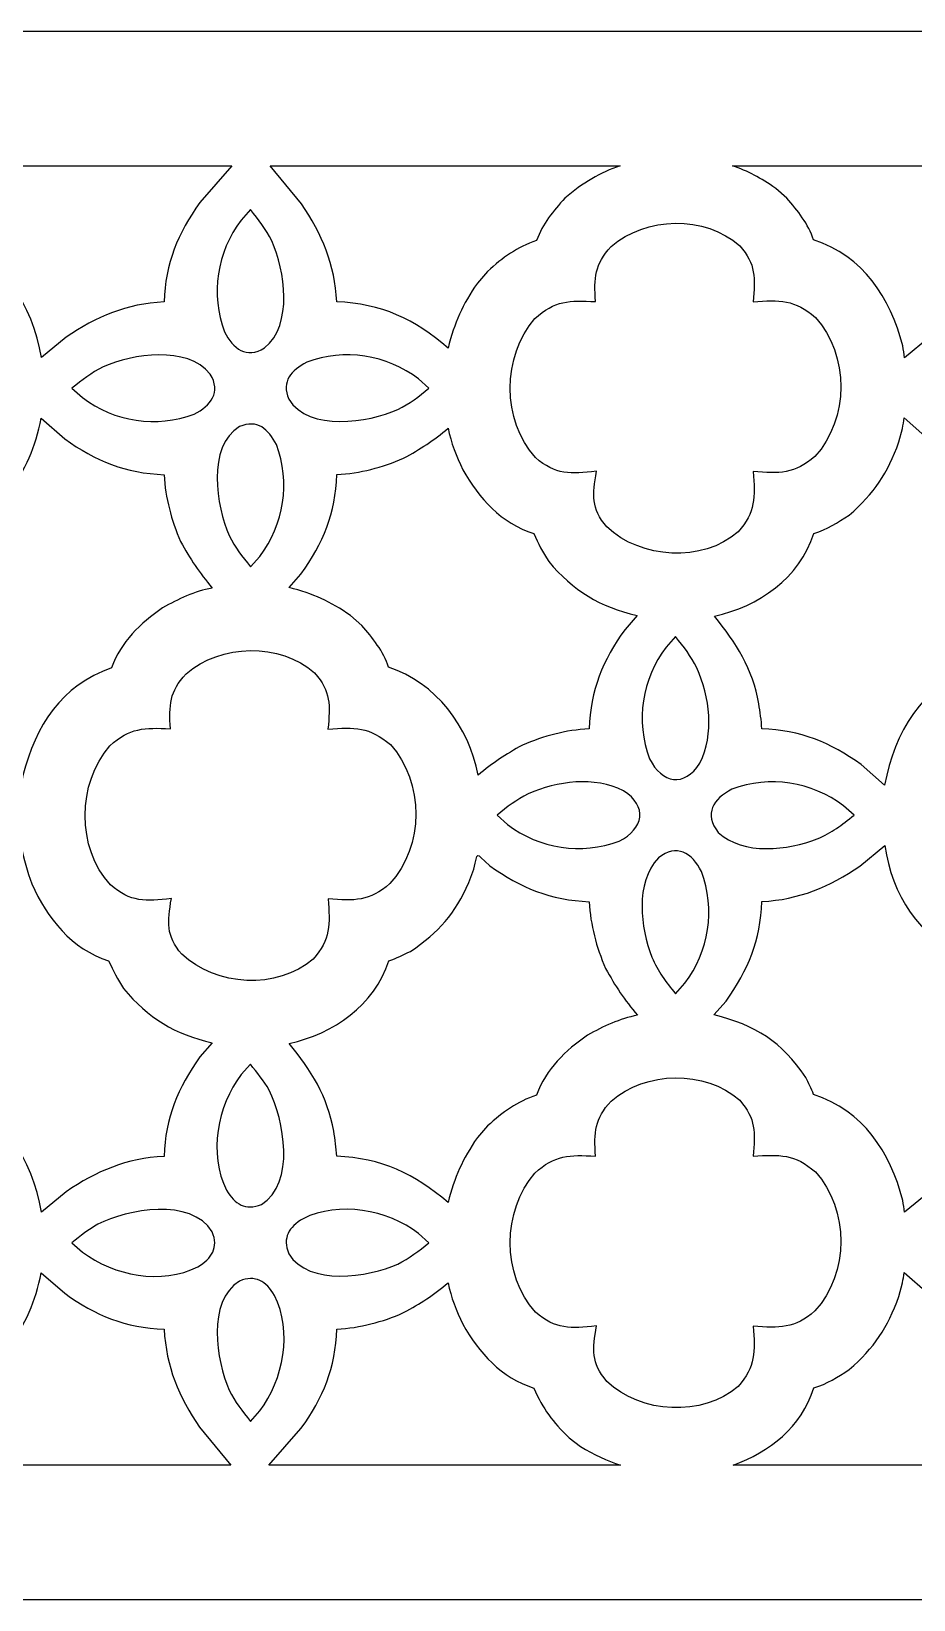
# Model space of a CAD drawing. Header units: centimetres. Extents: x -27 to -1.5, y -2.2 to 2.3.
# Drawn here: x -14.269 to -11.757, y -2.205 to 2.258 of the extents above; entities that cross this region are included whole.
import ezdxf

# ---------------------------------------------------------------- set-up
doc = ezdxf.new("R2010")
doc.units = ezdxf.units.CM
doc.header["$MEASUREMENT"] = 0
doc.layers.add('layer 1', color=7, linetype='Continuous')

msp = doc.modelspace()

# ---------------------------------------------------------------- linework, layer by layer
at = {"layer": 'layer 1', "color": 250}
for points, knots in [([(-1.49953, 2.25784), (-1.49953, 2.25784), (-1.49953, -2.20459), (-1.49953, -2.20459), (-1.49953, -2.20459), (-1.49953, -2.20459), (-26.99914, -2.20459), (-26.99914, -2.20459), (-26.99914, -2.20459), (-26.99914, -2.20459), (-26.99914, 2.25784), (-26.99914, 2.25784), (-26.99914, 2.25784), (-26.99914, 2.25784), (-1.49953, 2.25784), (-1.49953, 2.25784)], [0, 0, 0, 0, 0.2, 0.2, 0.2, 0.2, 0.4, 0.4, 0.4, 0.4, 0.6, 0.6, 0.6, 0.6, 1, 1, 1, 1]), ([(-14.7288, 1.87535), (-14.62898, 1.83775), (-14.53364, 1.77057), (-14.49954, 1.66427), (-14.49954, 1.66427), (-14.34737, 1.615), (-14.26686, 1.47988), (-14.23961, 1.32984), (-14.23961, 1.32984), (-14.23961, 1.32984), (-14.16984, 1.38738), (-14.16984, 1.38738), (-14.16984, 1.38738), (-14.08335, 1.44688), (-13.99746, 1.48239), (-13.89122, 1.4881), (-13.89122, 1.4881), (-13.88676, 1.59801), (-13.85245, 1.68273), (-13.78888, 1.77122), (-13.78888, 1.77122), (-13.78888, 1.77122), (-13.69771, 1.87535), (-13.69771, 1.87535), (-13.69771, 1.87535), (-13.69771, 1.87535), (-14.7288, 1.87535), (-14.7288, 1.87535)], [0, 0, 0, 0, 0.125, 0.125, 0.125, 0.125, 0.25, 0.25, 0.25, 0.25, 0.375, 0.375, 0.375, 0.375, 0.5, 0.5, 0.5, 0.5, 0.625, 0.625, 0.625, 0.625, 0.75, 0.75, 0.75, 0.75, 1, 1, 1, 1]), ([(-13.58932, 1.87535), (-13.58932, 1.87535), (-13.50008, 1.76712), (-13.50008, 1.76712), (-13.50008, 1.76712), (-13.44052, 1.68054), (-13.40495, 1.59426), (-13.39936, 1.4885), (-13.39936, 1.4885), (-13.27336, 1.48339), (-13.1765, 1.43891), (-13.08262, 1.35673), (-13.08262, 1.35673), (-13.06442, 1.42842), (-13.04135, 1.4808), (-12.99916, 1.54168), (-12.99916, 1.54168), (-12.99916, 1.54168), (-12.97046, 1.57474), (-12.97046, 1.57474), (-12.97046, 1.57474), (-12.92628, 1.61488), (-12.88725, 1.64271), (-12.83054, 1.66277), (-12.83054, 1.66277), (-12.81327, 1.71014), (-12.78349, 1.74684), (-12.74979, 1.7834), (-12.74979, 1.7834), (-12.70011, 1.82617), (-12.6479, 1.85631), (-12.59296, 1.87535), (-12.59296, 1.87535), (-12.59296, 1.87535), (-13.58932, 1.87535), (-13.58932, 1.87535)], [0, 0, 0, 0, 0.1, 0.1, 0.1, 0.1, 0.2, 0.2, 0.2, 0.2, 0.3, 0.3, 0.3, 0.3, 0.4, 0.4, 0.4, 0.4, 0.5, 0.5, 0.5, 0.5, 0.6, 0.6, 0.6, 0.6, 0.7, 0.7, 0.7, 0.7, 0.8, 0.8, 0.8, 0.8, 1, 1, 1, 1]), ([(-12.27279, 1.87535), (-12.22927, 1.86021), (-12.19181, 1.84059), (-12.14991, 1.81111), (-12.14991, 1.81111), (-12.14991, 1.81111), (-12.11839, 1.78312), (-12.11839, 1.78312), (-12.11839, 1.78312), (-12.08737, 1.74789), (-12.05662, 1.70973), (-12.04202, 1.66427), (-12.04202, 1.66427), (-11.90015, 1.61833), (-11.82438, 1.5006), (-11.78809, 1.36289), (-11.78809, 1.36289), (-11.78601, 1.35144), (-11.78422, 1.34028), (-11.78273, 1.32931), (-11.78273, 1.32931), (-11.78273, 1.32931), (-11.71231, 1.38738), (-11.71231, 1.38738), (-11.71231, 1.38738), (-11.62583, 1.44688), (-11.53994, 1.48239), (-11.43369, 1.4881), (-11.43369, 1.4881), (-11.42924, 1.59801), (-11.39492, 1.68273), (-11.33135, 1.77122), (-11.33135, 1.77122), (-11.33135, 1.77122), (-11.24018, 1.87535), (-11.24018, 1.87535), (-11.24018, 1.87535), (-11.24018, 1.87535), (-12.27279, 1.87535), (-12.27279, 1.87535)], [0, 0, 0, 0, 0.0909091, 0.0909091, 0.0909091, 0.0909091, 0.1818182, 0.1818182, 0.1818182, 0.1818182, 0.2727273, 0.2727273, 0.2727273, 0.2727273, 0.3636364, 0.3636364, 0.3636364, 0.3636364, 0.4545455, 0.4545455, 0.4545455, 0.4545455, 0.5454545, 0.5454545, 0.5454545, 0.5454545, 0.6363636, 0.6363636, 0.6363636, 0.6363636, 0.7272727, 0.7272727, 0.7272727, 0.7272727, 0.8181818, 0.8181818, 0.8181818, 0.8181818, 1, 1, 1, 1]), ([(-13.64535, 1.75054), (-13.62087, 1.72084), (-13.60198, 1.69637), (-13.58439, 1.66147), (-13.58439, 1.66147), (-13.54719, 1.57744), (-13.52304, 1.42404), (-13.60473, 1.35705), (-13.60473, 1.35705), (-13.65637, 1.32553), (-13.69488, 1.35465), (-13.71882, 1.40271), (-13.71882, 1.40271), (-13.75922, 1.50948), (-13.74086, 1.63017), (-13.67139, 1.72081), (-13.67139, 1.72081), (-13.67139, 1.72081), (-13.64535, 1.75054), (-13.64535, 1.75054)], [0, 0, 0, 0, 0.1666667, 0.1666667, 0.1666667, 0.1666667, 0.3333333, 0.3333333, 0.3333333, 0.3333333, 0.5, 0.5, 0.5, 0.5, 0.6666667, 0.6666667, 0.6666667, 0.6666667, 1, 1, 1, 1]), ([(-12.21395, 1.00516), (-12.13918, 0.99882), (-12.09645, 0.99822), (-12.03799, 1.04847), (-12.03799, 1.04847), (-11.94066, 1.15488), (-11.93969, 1.33725), (-12.03678, 1.4441), (-12.03678, 1.4441), (-12.09553, 1.49487), (-12.13908, 1.49427), (-12.21437, 1.48836), (-12.21437, 1.48836), (-12.20803, 1.5563), (-12.20587, 1.59515), (-12.25232, 1.6479), (-12.25232, 1.6479), (-12.35121, 1.73571), (-12.51952, 1.73082), (-12.61848, 1.64567), (-12.61848, 1.64567), (-12.66596, 1.59414), (-12.66682, 1.55713), (-12.66304, 1.48888), (-12.66304, 1.48888), (-12.73726, 1.49319), (-12.77892, 1.49203), (-12.83532, 1.44079), (-12.83532, 1.44079), (-12.92854, 1.33342), (-12.93023, 1.15098), (-12.83388, 1.04497), (-12.83388, 1.04497), (-12.77593, 0.99507), (-12.73414, 0.99795), (-12.66031, 1.00594), (-12.66031, 1.00594), (-12.67153, 0.93782), (-12.67607, 0.90221), (-12.63059, 0.84763), (-12.63059, 0.84763), (-12.53364, 0.75626), (-12.35882, 0.74544), (-12.25658, 0.83366), (-12.25658, 0.83366), (-12.20677, 0.88917), (-12.20857, 0.93306), (-12.21395, 1.00516)], [0, 0, 0, 0, 0.0769231, 0.0769231, 0.0769231, 0.0769231, 0.1538462, 0.1538462, 0.1538462, 0.1538462, 0.2307692, 0.2307692, 0.2307692, 0.2307692, 0.3076923, 0.3076923, 0.3076923, 0.3076923, 0.3846154, 0.3846154, 0.3846154, 0.3846154, 0.4615385, 0.4615385, 0.4615385, 0.4615385, 0.5384615, 0.5384615, 0.5384615, 0.5384615, 0.6153846, 0.6153846, 0.6153846, 0.6153846, 0.6923077, 0.6923077, 0.6923077, 0.6923077, 0.7692308, 0.7692308, 0.7692308, 0.7692308, 0.8461538, 0.8461538, 0.8461538, 0.8461538, 1, 1, 1, 1]), ([(-14.15324, 1.24211), (-14.12355, 1.2666), (-14.09908, 1.28547), (-14.06418, 1.30308), (-14.06418, 1.30308), (-13.98015, 1.34028), (-13.82675, 1.36443), (-13.75976, 1.28273), (-13.75976, 1.28273), (-13.72825, 1.23111), (-13.75736, 1.19257), (-13.80543, 1.16864), (-13.80543, 1.16864), (-13.91221, 1.12825), (-14.03287, 1.1466), (-14.12352, 1.21607), (-14.12352, 1.21607), (-14.12352, 1.21607), (-14.15324, 1.24211), (-14.15324, 1.24211)], [0, 0, 0, 0, 0.1666667, 0.1666667, 0.1666667, 0.1666667, 0.3333333, 0.3333333, 0.3333333, 0.3333333, 0.5, 0.5, 0.5, 0.5, 0.6666667, 0.6666667, 0.6666667, 0.6666667, 1, 1, 1, 1]), ([(-13.13693, 1.24265), (-13.16662, 1.21816), (-13.19108, 1.19929), (-13.226, 1.18168), (-13.226, 1.18168), (-13.30873, 1.14506), (-13.47877, 1.11751), (-13.53609, 1.21131), (-13.53609, 1.21131), (-13.5572, 1.26188), (-13.529, 1.29408), (-13.48475, 1.31611), (-13.48475, 1.31611), (-13.37798, 1.35649), (-13.25729, 1.33816), (-13.16666, 1.26868), (-13.16666, 1.26868), (-13.16666, 1.26868), (-13.13693, 1.24265), (-13.13693, 1.24265)], [0, 0, 0, 0, 0.1666667, 0.1666667, 0.1666667, 0.1666667, 0.3333333, 0.3333333, 0.3333333, 0.3333333, 0.5, 0.5, 0.5, 0.5, 0.6666667, 0.6666667, 0.6666667, 0.6666667, 1, 1, 1, 1]), ([(-14.24095, 1.15728), (-14.25666, 1.07413), (-14.2844, 1.01178), (-14.33422, 0.94344), (-14.33422, 0.94344), (-14.33422, 0.94344), (-14.36396, 0.91092), (-14.36396, 0.91092), (-14.36396, 0.91092), (-14.40579, 0.87497), (-14.44535, 0.84635), (-14.49852, 0.82928), (-14.49852, 0.82928), (-14.54011, 0.70181), (-14.6551, 0.62147), (-14.78201, 0.59398), (-14.78201, 0.59398), (-14.72006, 0.51886), (-14.67239, 0.44268), (-14.65562, 0.34482), (-14.65562, 0.34482), (-14.65164, 0.32161), (-14.64814, 0.2975), (-14.64688, 0.27362), (-14.64688, 0.27362), (-14.53694, 0.26916), (-14.45223, 0.23485), (-14.36377, 0.1713), (-14.36377, 0.1713), (-14.36377, 0.1713), (-14.29749, 0.11327), (-14.29749, 0.11327), (-14.29749, 0.11327), (-14.29749, 0.11327), (-14.29269, 0.14072), (-14.29269, 0.14072), (-14.29269, 0.14072), (-14.25682, 0.28204), (-14.18363, 0.39639), (-14.04055, 0.447), (-14.04055, 0.447), (-14.01335, 0.52151), (-13.95892, 0.5736), (-13.89527, 0.61753), (-13.89527, 0.61753), (-13.85137, 0.64189), (-13.80391, 0.66488), (-13.75402, 0.6739), (-13.75402, 0.6739), (-13.79023, 0.71779), (-13.8172, 0.75617), (-13.84395, 0.80643), (-13.84395, 0.80643), (-13.87062, 0.86744), (-13.88722, 0.92947), (-13.89082, 0.99625), (-13.89082, 0.99625), (-14.00074, 1.00071), (-14.08543, 1.03501), (-14.17394, 1.09859), (-14.17394, 1.09859), (-14.17394, 1.09859), (-14.24095, 1.15728), (-14.24095, 1.15728)], [0, 0, 0, 0, 0.0588235, 0.0588235, 0.0588235, 0.0588235, 0.1176471, 0.1176471, 0.1176471, 0.1176471, 0.1764706, 0.1764706, 0.1764706, 0.1764706, 0.2352941, 0.2352941, 0.2352941, 0.2352941, 0.2941176, 0.2941176, 0.2941176, 0.2941176, 0.3529412, 0.3529412, 0.3529412, 0.3529412, 0.4117647, 0.4117647, 0.4117647, 0.4117647, 0.4705882, 0.4705882, 0.4705882, 0.4705882, 0.5294118, 0.5294118, 0.5294118, 0.5294118, 0.5882353, 0.5882353, 0.5882353, 0.5882353, 0.6470588, 0.6470588, 0.6470588, 0.6470588, 0.7058824, 0.7058824, 0.7058824, 0.7058824, 0.7647059, 0.7647059, 0.7647059, 0.7647059, 0.8235294, 0.8235294, 0.8235294, 0.8235294, 0.8823529, 0.8823529, 0.8823529, 0.8823529, 1, 1, 1, 1]), ([(-13.64482, 0.73422), (-13.66931, 0.76392), (-13.68818, 0.78838), (-13.70579, 0.82329), (-13.70579, 0.82329), (-13.74239, 0.90601), (-13.76997, 1.07608), (-13.67616, 1.13338), (-13.67616, 1.13338), (-13.62562, 1.1545), (-13.59336, 1.12628), (-13.57136, 1.08203), (-13.57136, 1.08203), (-13.53096, 0.97526), (-13.54931, 0.8546), (-13.61879, 0.76395), (-13.61879, 0.76395), (-13.61879, 0.76395), (-13.64482, 0.73422), (-13.64482, 0.73422)], [0, 0, 0, 0, 0.1666667, 0.1666667, 0.1666667, 0.1666667, 0.3333333, 0.3333333, 0.3333333, 0.3333333, 0.5, 0.5, 0.5, 0.5, 0.6666667, 0.6666667, 0.6666667, 0.6666667, 1, 1, 1, 1]), ([(-13.53501, 0.67503), (-13.46681, 0.65782), (-13.41752, 0.63587), (-13.35991, 0.59533), (-13.35991, 0.59533), (-13.35991, 0.59533), (-13.3284, 0.56735), (-13.3284, 0.56735), (-13.3284, 0.56735), (-13.29739, 0.53214), (-13.2666, 0.49394), (-13.25203, 0.4485), (-13.25203, 0.4485), (-13.11805, 0.40512), (-13.02199, 0.27834), (-12.99712, 0.14175), (-12.99712, 0.14175), (-12.95571, 0.1759), (-12.91845, 0.20113), (-12.87102, 0.22636), (-12.87102, 0.22636), (-12.81002, 0.25303), (-12.74797, 0.26964), (-12.68121, 0.27323), (-12.68121, 0.27323), (-12.67676, 0.38313), (-12.64244, 0.46786), (-12.57887, 0.55635), (-12.57887, 0.55635), (-12.57887, 0.55635), (-12.54447, 0.59563), (-12.54447, 0.59563), (-12.54447, 0.59563), (-12.65, 0.61951), (-12.72698, 0.66676), (-12.79616, 0.74979), (-12.79616, 0.74979), (-12.81309, 0.77658), (-12.82581, 0.80022), (-12.83879, 0.82909), (-12.83879, 0.82909), (-12.931, 0.85757), (-12.99439, 0.92996), (-13.04088, 1.01067), (-13.04088, 1.01067), (-13.05823, 1.04866), (-13.07466, 1.0874), (-13.08235, 1.12871), (-13.08235, 1.12871), (-13.12402, 1.09434), (-13.16141, 1.06893), (-13.20915, 1.04351), (-13.20915, 1.04351), (-13.26999, 1.01692), (-13.33251, 1.00018), (-13.39897, 0.99665), (-13.39897, 0.99665), (-13.40347, 0.8867), (-13.43768, 0.80208), (-13.5013, 0.71354), (-13.5013, 0.71354), (-13.5013, 0.71354), (-13.53501, 0.67503), (-13.53501, 0.67503)], [0, 0, 0, 0, 0.0588235, 0.0588235, 0.0588235, 0.0588235, 0.1176471, 0.1176471, 0.1176471, 0.1176471, 0.1764706, 0.1764706, 0.1764706, 0.1764706, 0.2352941, 0.2352941, 0.2352941, 0.2352941, 0.2941176, 0.2941176, 0.2941176, 0.2941176, 0.3529412, 0.3529412, 0.3529412, 0.3529412, 0.4117647, 0.4117647, 0.4117647, 0.4117647, 0.4705882, 0.4705882, 0.4705882, 0.4705882, 0.5294118, 0.5294118, 0.5294118, 0.5294118, 0.5882353, 0.5882353, 0.5882353, 0.5882353, 0.6470588, 0.6470588, 0.6470588, 0.6470588, 0.7058824, 0.7058824, 0.7058824, 0.7058824, 0.7647059, 0.7647059, 0.7647059, 0.7647059, 0.8235294, 0.8235294, 0.8235294, 0.8235294, 0.8823529, 0.8823529, 0.8823529, 0.8823529, 1, 1, 1, 1]), ([(-11.83987, 0.1132), (-11.81098, 0.26456), (-11.73608, 0.39286), (-11.58302, 0.447), (-11.58302, 0.447), (-11.55582, 0.52151), (-11.50139, 0.5736), (-11.43775, 0.61753), (-11.43775, 0.61753), (-11.39385, 0.64189), (-11.34638, 0.66488), (-11.29649, 0.6739), (-11.29649, 0.6739), (-11.3327, 0.71779), (-11.35967, 0.75617), (-11.38643, 0.80643), (-11.38643, 0.80643), (-11.4131, 0.86744), (-11.42969, 0.92947), (-11.4333, 0.99625), (-11.4333, 0.99625), (-11.54322, 1.00071), (-11.6279, 1.03501), (-11.71642, 1.09859), (-11.71642, 1.09859), (-11.71642, 1.09859), (-11.78392, 1.15771), (-11.78392, 1.15771), (-11.78392, 1.15771), (-11.78536, 1.14802), (-11.78704, 1.13817), (-11.78894, 1.12812), (-11.78894, 1.12812), (-11.78894, 1.12812), (-11.79937, 1.08958), (-11.79937, 1.08958), (-11.79937, 1.08958), (-11.83147, 1.00061), (-11.86874, 0.94334), (-11.9408, 0.88139), (-11.9408, 0.88139), (-11.97348, 0.85988), (-12.00352, 0.84131), (-12.04099, 0.82928), (-12.04099, 0.82928), (-12.08262, 0.70179), (-12.19756, 0.62148), (-12.32449, 0.59398), (-12.32449, 0.59398), (-12.26254, 0.51885), (-12.21487, 0.44269), (-12.1981, 0.34482), (-12.1981, 0.34482), (-12.19412, 0.32161), (-12.19062, 0.2975), (-12.18936, 0.27362), (-12.18936, 0.27362), (-12.07942, 0.26916), (-11.99472, 0.23485), (-11.90625, 0.1713), (-11.90625, 0.1713), (-11.90625, 0.1713), (-11.83987, 0.1132), (-11.83987, 0.1132)], [0, 0, 0, 0, 0.0588235, 0.0588235, 0.0588235, 0.0588235, 0.1176471, 0.1176471, 0.1176471, 0.1176471, 0.1764706, 0.1764706, 0.1764706, 0.1764706, 0.2352941, 0.2352941, 0.2352941, 0.2352941, 0.2941176, 0.2941176, 0.2941176, 0.2941176, 0.3529412, 0.3529412, 0.3529412, 0.3529412, 0.4117647, 0.4117647, 0.4117647, 0.4117647, 0.4705882, 0.4705882, 0.4705882, 0.4705882, 0.5294118, 0.5294118, 0.5294118, 0.5294118, 0.5882353, 0.5882353, 0.5882353, 0.5882353, 0.6470588, 0.6470588, 0.6470588, 0.6470588, 0.7058824, 0.7058824, 0.7058824, 0.7058824, 0.7647059, 0.7647059, 0.7647059, 0.7647059, 0.8235294, 0.8235294, 0.8235294, 0.8235294, 0.8823529, 0.8823529, 0.8823529, 0.8823529, 1, 1, 1, 1]), ([(-12.43535, 0.53567), (-12.41079, 0.50588), (-12.39169, 0.48091), (-12.37438, 0.44659), (-12.37438, 0.44659), (-12.33797, 0.36431), (-12.32338, 0.25855), (-12.36585, 0.17566), (-12.36585, 0.17566), (-12.40958, 0.10558), (-12.4742, 0.11834), (-12.50882, 0.18784), (-12.50882, 0.18784), (-12.54941, 0.29513), (-12.53081, 0.41535), (-12.46138, 0.50593), (-12.46138, 0.50593), (-12.46138, 0.50593), (-12.43535, 0.53567), (-12.43535, 0.53567)], [0, 0, 0, 0, 0.1666667, 0.1666667, 0.1666667, 0.1666667, 0.3333333, 0.3333333, 0.3333333, 0.3333333, 0.5, 0.5, 0.5, 0.5, 0.6666667, 0.6666667, 0.6666667, 0.6666667, 1, 1, 1, 1]), ([(-13.42396, -0.21061), (-13.34919, -0.21695), (-13.30644, -0.21755), (-13.248, -0.1673), (-13.248, -0.1673), (-13.15067, -0.06092), (-13.1497, 0.12151), (-13.24679, 0.22833), (-13.24679, 0.22833), (-13.30551, 0.2791), (-13.3491, 0.2785), (-13.42438, 0.27259), (-13.42438, 0.27259), (-13.41804, 0.34052), (-13.41588, 0.3794), (-13.46233, 0.43213), (-13.46233, 0.43213), (-13.56116, 0.51994), (-13.72956, 0.51504), (-13.82848, 0.4299), (-13.82848, 0.4299), (-13.87596, 0.37837), (-13.87683, 0.34139), (-13.87305, 0.27311), (-13.87305, 0.27311), (-13.94724, 0.27742), (-13.98893, 0.27627), (-14.04532, 0.22501), (-14.04532, 0.22501), (-14.13855, 0.11764), (-14.14023, -0.06477), (-14.04389, -0.1708), (-14.04389, -0.1708), (-13.98592, -0.22071), (-13.94414, -0.21782), (-13.87032, -0.20983), (-13.87032, -0.20983), (-13.88153, -0.27797), (-13.88607, -0.31355), (-13.84059, -0.36814), (-13.84059, -0.36814), (-13.74365, -0.45949), (-13.5688, -0.47035), (-13.46659, -0.38211), (-13.46659, -0.38211), (-13.41677, -0.32662), (-13.41858, -0.28269), (-13.42396, -0.21061)], [0, 0, 0, 0, 0.0769231, 0.0769231, 0.0769231, 0.0769231, 0.1538462, 0.1538462, 0.1538462, 0.1538462, 0.2307692, 0.2307692, 0.2307692, 0.2307692, 0.3076923, 0.3076923, 0.3076923, 0.3076923, 0.3846154, 0.3846154, 0.3846154, 0.3846154, 0.4615385, 0.4615385, 0.4615385, 0.4615385, 0.5384615, 0.5384615, 0.5384615, 0.5384615, 0.6153846, 0.6153846, 0.6153846, 0.6153846, 0.6923077, 0.6923077, 0.6923077, 0.6923077, 0.7692308, 0.7692308, 0.7692308, 0.7692308, 0.8461538, 0.8461538, 0.8461538, 0.8461538, 1, 1, 1, 1]), ([(-12.94324, 0.02724), (-12.91345, 0.0518), (-12.88849, 0.0709), (-12.85418, 0.0882), (-12.85418, 0.0882), (-12.77193, 0.12462), (-12.6661, 0.1392), (-12.58324, 0.09673), (-12.58324, 0.09673), (-12.51316, 0.05301), (-12.52593, -0.01161), (-12.59542, -0.04623), (-12.59542, -0.04623), (-12.70273, -0.08682), (-12.82293, -0.06823), (-12.91351, 0.0012), (-12.91351, 0.0012), (-12.91351, 0.0012), (-12.94324, 0.02724), (-12.94324, 0.02724)], [0, 0, 0, 0, 0.1666667, 0.1666667, 0.1666667, 0.1666667, 0.3333333, 0.3333333, 0.3333333, 0.3333333, 0.5, 0.5, 0.5, 0.5, 0.6666667, 0.6666667, 0.6666667, 0.6666667, 1, 1, 1, 1]), ([(-11.92692, 0.02778), (-11.9618, -0.00098), (-11.99015, -0.02175), (-12.03137, -0.04001), (-12.03137, -0.04001), (-12.11362, -0.07173), (-12.24303, -0.08838), (-12.3135, -0.02129), (-12.3135, -0.02129), (-12.35559, 0.03008), (-12.32692, 0.07527), (-12.27474, 0.10123), (-12.27474, 0.10123), (-12.16745, 0.14182), (-12.04725, 0.12324), (-11.95666, 0.0538), (-11.95666, 0.0538), (-11.95666, 0.0538), (-11.92692, 0.02778), (-11.92692, 0.02778)], [0, 0, 0, 0, 0.1666667, 0.1666667, 0.1666667, 0.1666667, 0.3333333, 0.3333333, 0.3333333, 0.3333333, 0.5, 0.5, 0.5, 0.5, 0.6666667, 0.6666667, 0.6666667, 0.6666667, 1, 1, 1, 1]), ([(-13.75383, -0.62028), (-13.85971, -0.59633), (-13.93671, -0.54933), (-14.00617, -0.46598), (-14.00617, -0.46598), (-14.0231, -0.4392), (-14.03581, -0.41555), (-14.0488, -0.38668), (-14.0488, -0.38668), (-14.15495, -0.3539), (-14.22355, -0.26494), (-14.2678, -0.16808), (-14.2678, -0.16808), (-14.28081, -0.13147), (-14.29038, -0.09767), (-14.29751, -0.05948), (-14.29751, -0.05948), (-14.29751, -0.05948), (-14.36786, -0.1175), (-14.36786, -0.1175), (-14.36786, -0.1175), (-14.45408, -0.17681), (-14.54096, -0.21261), (-14.64649, -0.21823), (-14.64649, -0.21823), (-14.65098, -0.32817), (-14.6852, -0.4128), (-14.74881, -0.50134), (-14.74881, -0.50134), (-14.74881, -0.50134), (-14.78318, -0.54059), (-14.78318, -0.54059), (-14.78318, -0.54059), (-14.78318, -0.54059), (-14.78285, -0.54065), (-14.78285, -0.54065), (-14.78285, -0.54065), (-14.66578, -0.5702), (-14.59003, -0.61707), (-14.52204, -0.71853), (-14.52204, -0.71853), (-14.51434, -0.73439), (-14.50492, -0.75051), (-14.49954, -0.76727), (-14.49954, -0.76727), (-14.34738, -0.8165), (-14.26686, -0.95167), (-14.23961, -1.1017), (-14.23961, -1.1017), (-14.23961, -1.1017), (-14.16984, -1.04415), (-14.16984, -1.04415), (-14.16984, -1.04415), (-14.08335, -0.98465), (-13.99746, -0.94915), (-13.89122, -0.94343), (-13.89122, -0.94343), (-13.88676, -0.83352), (-13.85245, -0.7488), (-13.78888, -0.66031), (-13.78888, -0.66031), (-13.78888, -0.66031), (-13.75383, -0.62028), (-13.75383, -0.62028)], [0, 0, 0, 0, 0.0588235, 0.0588235, 0.0588235, 0.0588235, 0.1176471, 0.1176471, 0.1176471, 0.1176471, 0.1764706, 0.1764706, 0.1764706, 0.1764706, 0.2352941, 0.2352941, 0.2352941, 0.2352941, 0.2941176, 0.2941176, 0.2941176, 0.2941176, 0.3529412, 0.3529412, 0.3529412, 0.3529412, 0.4117647, 0.4117647, 0.4117647, 0.4117647, 0.4705882, 0.4705882, 0.4705882, 0.4705882, 0.5294118, 0.5294118, 0.5294118, 0.5294118, 0.5882353, 0.5882353, 0.5882353, 0.5882353, 0.6470588, 0.6470588, 0.6470588, 0.6470588, 0.7058824, 0.7058824, 0.7058824, 0.7058824, 0.7647059, 0.7647059, 0.7647059, 0.7647059, 0.8235294, 0.8235294, 0.8235294, 0.8235294, 0.8823529, 0.8823529, 0.8823529, 0.8823529, 1, 1, 1, 1]), ([(-13.08262, -1.0748), (-13.06442, -1.0031), (-13.04135, -0.95073), (-12.99916, -0.88985), (-12.99916, -0.88985), (-12.99916, -0.88985), (-12.97046, -0.85679), (-12.97046, -0.85679), (-12.97046, -0.85679), (-12.92629, -0.81666), (-12.88724, -0.78882), (-12.83054, -0.76876), (-12.83054, -0.76876), (-12.80337, -0.69426), (-12.7489, -0.64216), (-12.68527, -0.59824), (-12.68527, -0.59824), (-12.64101, -0.57367), (-12.59366, -0.55091), (-12.54337, -0.54175), (-12.54337, -0.54175), (-12.57983, -0.49755), (-12.60702, -0.45904), (-12.63394, -0.40845), (-12.63394, -0.40845), (-12.66062, -0.34742), (-12.67721, -0.28541), (-12.68081, -0.21863), (-12.68081, -0.21863), (-12.79074, -0.21416), (-12.87544, -0.17986), (-12.96393, -0.11628), (-12.96393, -0.11628), (-13.0088, -0.07699), (-12.99544, -0.07468), (-13.00938, -0.12619), (-13.00938, -0.12619), (-13.00938, -0.12619), (-13.02309, -0.16421), (-13.02309, -0.16421), (-13.02309, -0.16421), (-13.06413, -0.25286), (-13.10767, -0.30599), (-13.18967, -0.35996), (-13.18967, -0.35996), (-13.21025, -0.36985), (-13.22926, -0.37951), (-13.251, -0.38649), (-13.251, -0.38649), (-13.29273, -0.51438), (-13.4079, -0.59436), (-13.53512, -0.62192), (-13.53512, -0.62192), (-13.47278, -0.69752), (-13.42512, -0.77339), (-13.40811, -0.87184), (-13.40811, -0.87184), (-13.40409, -0.89508), (-13.40063, -0.91916), (-13.39936, -0.94304), (-13.39936, -0.94304), (-13.27337, -0.94814), (-13.17649, -0.99262), (-13.08262, -1.0748)], [0, 0, 0, 0, 0.0588235, 0.0588235, 0.0588235, 0.0588235, 0.1176471, 0.1176471, 0.1176471, 0.1176471, 0.1764706, 0.1764706, 0.1764706, 0.1764706, 0.2352941, 0.2352941, 0.2352941, 0.2352941, 0.2941176, 0.2941176, 0.2941176, 0.2941176, 0.3529412, 0.3529412, 0.3529412, 0.3529412, 0.4117647, 0.4117647, 0.4117647, 0.4117647, 0.4705882, 0.4705882, 0.4705882, 0.4705882, 0.5294118, 0.5294118, 0.5294118, 0.5294118, 0.5882353, 0.5882353, 0.5882353, 0.5882353, 0.6470588, 0.6470588, 0.6470588, 0.6470588, 0.7058824, 0.7058824, 0.7058824, 0.7058824, 0.7647059, 0.7647059, 0.7647059, 0.7647059, 0.8235294, 0.8235294, 0.8235294, 0.8235294, 0.8823529, 0.8823529, 0.8823529, 0.8823529, 1, 1, 1, 1]), ([(-12.43481, -0.48065), (-12.46357, -0.44578), (-12.48435, -0.41743), (-12.50259, -0.37621), (-12.50259, -0.37621), (-12.53432, -0.294), (-12.55096, -0.16452), (-12.48387, -0.09408), (-12.48387, -0.09408), (-12.43252, -0.05197), (-12.38731, -0.08069), (-12.36135, -0.13284), (-12.36135, -0.13284), (-12.32075, -0.24015), (-12.33936, -0.36032), (-12.40878, -0.45093), (-12.40878, -0.45093), (-12.40878, -0.45093), (-12.43481, -0.48065), (-12.43481, -0.48065)], [0, 0, 0, 0, 0.1666667, 0.1666667, 0.1666667, 0.1666667, 0.3333333, 0.3333333, 0.3333333, 0.3333333, 0.5, 0.5, 0.5, 0.5, 0.6666667, 0.6666667, 0.6666667, 0.6666667, 1, 1, 1, 1]), ([(-11.78273, -1.10223), (-11.78273, -1.10223), (-11.71231, -1.04415), (-11.71231, -1.04415), (-11.71231, -1.04415), (-11.62582, -0.98465), (-11.53994, -0.94915), (-11.43369, -0.94343), (-11.43369, -0.94343), (-11.42924, -0.83352), (-11.39492, -0.7488), (-11.33135, -0.66031), (-11.33135, -0.66031), (-11.33135, -0.66031), (-11.29631, -0.62028), (-11.29631, -0.62028), (-11.29631, -0.62028), (-11.40218, -0.59633), (-11.47918, -0.54933), (-11.54865, -0.46598), (-11.54865, -0.46598), (-11.56557, -0.4392), (-11.57829, -0.41555), (-11.59127, -0.38668), (-11.59127, -0.38668), (-11.59127, -0.38668), (-11.60203, -0.38336), (-11.60203, -0.38336), (-11.60203, -0.38336), (-11.74645, -0.31512), (-11.81781, -0.1996), (-11.83914, -0.05878), (-11.83914, -0.05878), (-11.83914, -0.05878), (-11.91034, -0.1175), (-11.91034, -0.1175), (-11.91034, -0.1175), (-11.99657, -0.17682), (-12.08345, -0.21262), (-12.18896, -0.21823), (-12.18896, -0.21823), (-12.19346, -0.32816), (-12.22769, -0.41281), (-12.29129, -0.50134), (-12.29129, -0.50134), (-12.29129, -0.50134), (-12.32566, -0.54059), (-12.32566, -0.54059), (-12.32566, -0.54059), (-12.32566, -0.54059), (-12.32532, -0.54065), (-12.32532, -0.54065), (-12.32532, -0.54065), (-12.20825, -0.5702), (-12.13252, -0.61706), (-12.06452, -0.71853), (-12.06452, -0.71853), (-12.05682, -0.73439), (-12.0474, -0.7505), (-12.04202, -0.76727), (-12.04202, -0.76727), (-11.90017, -0.81317), (-11.82436, -0.93095), (-11.78809, -1.06865), (-11.78809, -1.06865), (-11.78601, -1.08009), (-11.78422, -1.09126), (-11.78273, -1.10223)], [0, 0, 0, 0, 0.0555556, 0.0555556, 0.0555556, 0.0555556, 0.1111111, 0.1111111, 0.1111111, 0.1111111, 0.1666667, 0.1666667, 0.1666667, 0.1666667, 0.2222222, 0.2222222, 0.2222222, 0.2222222, 0.2777778, 0.2777778, 0.2777778, 0.2777778, 0.3333333, 0.3333333, 0.3333333, 0.3333333, 0.3888889, 0.3888889, 0.3888889, 0.3888889, 0.4444444, 0.4444444, 0.4444444, 0.4444444, 0.5, 0.5, 0.5, 0.5, 0.5555556, 0.5555556, 0.5555556, 0.5555556, 0.6111111, 0.6111111, 0.6111111, 0.6111111, 0.6666667, 0.6666667, 0.6666667, 0.6666667, 0.7222222, 0.7222222, 0.7222222, 0.7222222, 0.7777778, 0.7777778, 0.7777778, 0.7777778, 0.8333333, 0.8333333, 0.8333333, 0.8333333, 0.8888889, 0.8888889, 0.8888889, 0.8888889, 1, 1, 1, 1]), ([(-13.64535, -0.68099), (-13.6255, -0.70508), (-13.60763, -0.72764), (-13.59202, -0.75494), (-13.59202, -0.75494), (-13.54968, -0.83889), (-13.51563, -1.02007), (-13.61403, -1.08016), (-13.61403, -1.08016), (-13.65904, -1.09894), (-13.68963, -1.07936), (-13.71355, -1.03941), (-13.71355, -1.03941), (-13.76479, -0.93655), (-13.7395, -0.79962), (-13.67139, -0.71073), (-13.67139, -0.71073), (-13.67139, -0.71073), (-13.64535, -0.68099), (-13.64535, -0.68099)], [0, 0, 0, 0, 0.1666667, 0.1666667, 0.1666667, 0.1666667, 0.3333333, 0.3333333, 0.3333333, 0.3333333, 0.5, 0.5, 0.5, 0.5, 0.6666667, 0.6666667, 0.6666667, 0.6666667, 1, 1, 1, 1]), ([(-12.21395, -1.42638), (-12.13919, -1.43272), (-12.09645, -1.43331), (-12.03799, -1.38307), (-12.03799, -1.38307), (-11.94066, -1.27665), (-11.93969, -1.09428), (-12.03678, -0.98743), (-12.03678, -0.98743), (-12.09552, -0.93666), (-12.13909, -0.93726), (-12.21437, -0.94317), (-12.21437, -0.94317), (-12.20803, -0.87524), (-12.20588, -0.83637), (-12.25232, -0.78364), (-12.25232, -0.78364), (-12.35118, -0.69582), (-12.51955, -0.70072), (-12.61848, -0.78586), (-12.61848, -0.78586), (-12.66595, -0.83739), (-12.66682, -0.87439), (-12.66304, -0.94266), (-12.66304, -0.94266), (-12.73725, -0.93834), (-12.77893, -0.9395), (-12.83532, -0.99075), (-12.83532, -0.99075), (-12.92855, -1.0981), (-12.93023, -1.28056), (-12.83388, -1.38657), (-12.83388, -1.38657), (-12.77592, -1.43647), (-12.73415, -1.43358), (-12.66031, -1.42559), (-12.66031, -1.42559), (-12.67153, -1.49372), (-12.67607, -1.52933), (-12.63059, -1.5839), (-12.63059, -1.5839), (-12.53365, -1.67527), (-12.3588, -1.6861), (-12.25658, -1.59788), (-12.25658, -1.59788), (-12.20677, -1.54239), (-12.20857, -1.49846), (-12.21395, -1.42638)], [0, 0, 0, 0, 0.0769231, 0.0769231, 0.0769231, 0.0769231, 0.1538462, 0.1538462, 0.1538462, 0.1538462, 0.2307692, 0.2307692, 0.2307692, 0.2307692, 0.3076923, 0.3076923, 0.3076923, 0.3076923, 0.3846154, 0.3846154, 0.3846154, 0.3846154, 0.4615385, 0.4615385, 0.4615385, 0.4615385, 0.5384615, 0.5384615, 0.5384615, 0.5384615, 0.6153846, 0.6153846, 0.6153846, 0.6153846, 0.6923077, 0.6923077, 0.6923077, 0.6923077, 0.7692308, 0.7692308, 0.7692308, 0.7692308, 0.8461538, 0.8461538, 0.8461538, 0.8461538, 1, 1, 1, 1]), ([(-14.15324, -1.18942), (-14.12916, -1.16956), (-14.1066, -1.15169), (-14.07931, -1.13609), (-14.07931, -1.13609), (-13.99537, -1.09377), (-13.81413, -1.05967), (-13.75409, -1.1581), (-13.75409, -1.1581), (-13.73528, -1.20308), (-13.75491, -1.23372), (-13.79484, -1.25762), (-13.79484, -1.25762), (-13.89767, -1.30884), (-14.03464, -1.28359), (-14.12352, -1.21546), (-14.12352, -1.21546), (-14.12352, -1.21546), (-14.15324, -1.18942), (-14.15324, -1.18942)], [0, 0, 0, 0, 0.1666667, 0.1666667, 0.1666667, 0.1666667, 0.3333333, 0.3333333, 0.3333333, 0.3333333, 0.5, 0.5, 0.5, 0.5, 0.6666667, 0.6666667, 0.6666667, 0.6666667, 1, 1, 1, 1]), ([(-13.13693, -1.18888), (-13.16569, -1.2126), (-13.19252, -1.23297), (-13.226, -1.24986), (-13.226, -1.24986), (-13.30925, -1.28671), (-13.47882, -1.31394), (-13.53609, -1.22022), (-13.53609, -1.22022), (-13.55489, -1.17518), (-13.53528, -1.14464), (-13.49534, -1.1207), (-13.49534, -1.1207), (-13.39247, -1.06948), (-13.25556, -1.09474), (-13.16666, -1.16285), (-13.16666, -1.16285), (-13.16666, -1.16285), (-13.13693, -1.18888), (-13.13693, -1.18888)], [0, 0, 0, 0, 0.1666667, 0.1666667, 0.1666667, 0.1666667, 0.3333333, 0.3333333, 0.3333333, 0.3333333, 0.5, 0.5, 0.5, 0.5, 0.6666667, 0.6666667, 0.6666667, 0.6666667, 1, 1, 1, 1]), ([(-13.70084, -1.8221), (-13.70084, -1.8221), (-13.79009, -1.71391), (-13.79009, -1.71391), (-13.79009, -1.71391), (-13.84961, -1.6274), (-13.88508, -1.54156), (-13.89082, -1.43528), (-13.89082, -1.43528), (-14.00075, -1.43082), (-14.08543, -1.39653), (-14.17394, -1.33294), (-14.17394, -1.33294), (-14.17394, -1.33294), (-14.24095, -1.27426), (-14.24095, -1.27426), (-14.24095, -1.27426), (-14.25667, -1.35741), (-14.2844, -1.41975), (-14.33422, -1.4881), (-14.33422, -1.4881), (-14.33422, -1.4881), (-14.36396, -1.52061), (-14.36396, -1.52061), (-14.36396, -1.52061), (-14.40579, -1.55657), (-14.44535, -1.58518), (-14.49852, -1.60225), (-14.49852, -1.60225), (-14.53539, -1.71526), (-14.62318, -1.78314), (-14.7287, -1.8221), (-14.7287, -1.8221), (-14.7287, -1.8221), (-13.70084, -1.8221), (-13.70084, -1.8221)], [0, 0, 0, 0, 0.1, 0.1, 0.1, 0.1, 0.2, 0.2, 0.2, 0.2, 0.3, 0.3, 0.3, 0.3, 0.4, 0.4, 0.4, 0.4, 0.5, 0.5, 0.5, 0.5, 0.6, 0.6, 0.6, 0.6, 0.7, 0.7, 0.7, 0.7, 0.8, 0.8, 0.8, 0.8, 1, 1, 1, 1]), ([(-13.64482, -1.69731), (-13.66854, -1.66855), (-13.68891, -1.64172), (-13.70579, -1.60825), (-13.70579, -1.60825), (-13.74262, -1.52499), (-13.76989, -1.3554), (-13.67616, -1.29815), (-13.67616, -1.29815), (-13.63111, -1.27935), (-13.60058, -1.29897), (-13.57663, -1.33891), (-13.57663, -1.33891), (-13.52542, -1.44175), (-13.55065, -1.5787), (-13.61879, -1.66758), (-13.61879, -1.66758), (-13.61879, -1.66758), (-13.64482, -1.69731), (-13.64482, -1.69731)], [0, 0, 0, 0, 0.1666667, 0.1666667, 0.1666667, 0.1666667, 0.3333333, 0.3333333, 0.3333333, 0.3333333, 0.5, 0.5, 0.5, 0.5, 0.6666667, 0.6666667, 0.6666667, 0.6666667, 1, 1, 1, 1]), ([(-11.24332, -1.8221), (-11.24332, -1.8221), (-11.33256, -1.71391), (-11.33256, -1.71391), (-11.33256, -1.71391), (-11.39208, -1.6274), (-11.42756, -1.54156), (-11.4333, -1.43528), (-11.4333, -1.43528), (-11.54322, -1.43082), (-11.6279, -1.39653), (-11.71642, -1.33294), (-11.71642, -1.33294), (-11.71642, -1.33294), (-11.78392, -1.27383), (-11.78392, -1.27383), (-11.78392, -1.27383), (-11.78536, -1.28351), (-11.78704, -1.29336), (-11.78894, -1.30341), (-11.78894, -1.30341), (-11.78894, -1.30341), (-11.79937, -1.34195), (-11.79937, -1.34195), (-11.79937, -1.34195), (-11.83147, -1.43092), (-11.86874, -1.48819), (-11.9408, -1.55015), (-11.9408, -1.55015), (-11.97348, -1.57166), (-12.00352, -1.59022), (-12.04099, -1.60225), (-12.04099, -1.60225), (-12.07789, -1.71528), (-12.16564, -1.78313), (-12.27117, -1.8221), (-12.27117, -1.8221), (-12.27117, -1.8221), (-11.24332, -1.8221), (-11.24332, -1.8221)], [0, 0, 0, 0, 0.0909091, 0.0909091, 0.0909091, 0.0909091, 0.1818182, 0.1818182, 0.1818182, 0.1818182, 0.2727273, 0.2727273, 0.2727273, 0.2727273, 0.3636364, 0.3636364, 0.3636364, 0.3636364, 0.4545455, 0.4545455, 0.4545455, 0.4545455, 0.5454545, 0.5454545, 0.5454545, 0.5454545, 0.6363636, 0.6363636, 0.6363636, 0.6363636, 0.7272727, 0.7272727, 0.7272727, 0.7272727, 0.8181818, 0.8181818, 0.8181818, 0.8181818, 1, 1, 1, 1]), ([(-12.59191, -1.8221), (-12.62984, -1.80937), (-12.66732, -1.79168), (-12.70524, -1.76855), (-12.70524, -1.76855), (-12.70524, -1.76855), (-12.73769, -1.74404), (-12.73769, -1.74404), (-12.73769, -1.74404), (-12.78536, -1.69912), (-12.81186, -1.66233), (-12.83879, -1.60245), (-12.83879, -1.60245), (-12.931, -1.57398), (-12.99439, -1.50158), (-13.04088, -1.42086), (-13.04088, -1.42086), (-13.05823, -1.38288), (-13.07466, -1.34414), (-13.08235, -1.30283), (-13.08235, -1.30283), (-13.12402, -1.33719), (-13.16141, -1.36261), (-13.20915, -1.38802), (-13.20915, -1.38802), (-13.27004, -1.41463), (-13.33247, -1.43131), (-13.39897, -1.43489), (-13.39897, -1.43489), (-13.40347, -1.54483), (-13.43768, -1.62945), (-13.5013, -1.718), (-13.5013, -1.718), (-13.5013, -1.718), (-13.59244, -1.8221), (-13.59244, -1.8221), (-13.59244, -1.8221), (-13.59244, -1.8221), (-12.59191, -1.8221), (-12.59191, -1.8221)], [0, 0, 0, 0, 0.0909091, 0.0909091, 0.0909091, 0.0909091, 0.1818182, 0.1818182, 0.1818182, 0.1818182, 0.2727273, 0.2727273, 0.2727273, 0.2727273, 0.3636364, 0.3636364, 0.3636364, 0.3636364, 0.4545455, 0.4545455, 0.4545455, 0.4545455, 0.5454545, 0.5454545, 0.5454545, 0.5454545, 0.6363636, 0.6363636, 0.6363636, 0.6363636, 0.7272727, 0.7272727, 0.7272727, 0.7272727, 0.8181818, 0.8181818, 0.8181818, 0.8181818, 1, 1, 1, 1])]:
    msp.add_open_spline(points, degree=3, knots=knots, dxfattribs=at)

doc.saveas('drawing.dxf')
